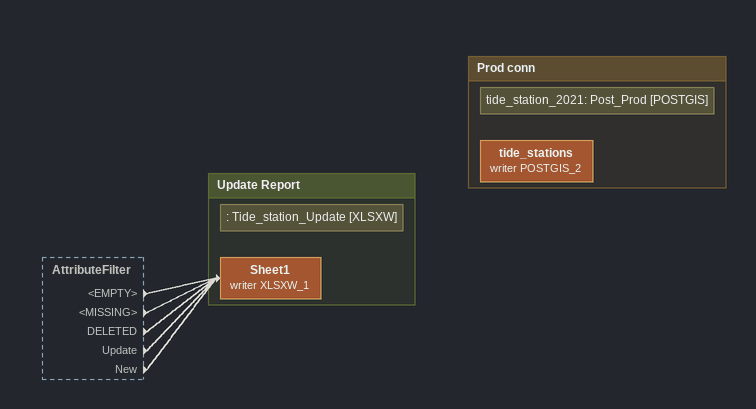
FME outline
AttributeFilter [outside]
    <EMPTY> -> Sheet1 (writer XLSXW_1)
    <MISSING> -> Sheet1 (writer XLSXW_1)
    DELETED -> Sheet1 (writer XLSXW_1)
    Update -> Sheet1 (writer XLSXW_1)
    New -> Sheet1 (writer XLSXW_1)

Bookmark: Update Report
Note: : Tide_station_Update [XLSXW]
Sheet1 (writer XLSXW_1)

Bookmark: Prod conn
Note: tide_station_2021: Post_Prod [POSTGIS]
tide_stations (writer POSTGIS_2)
